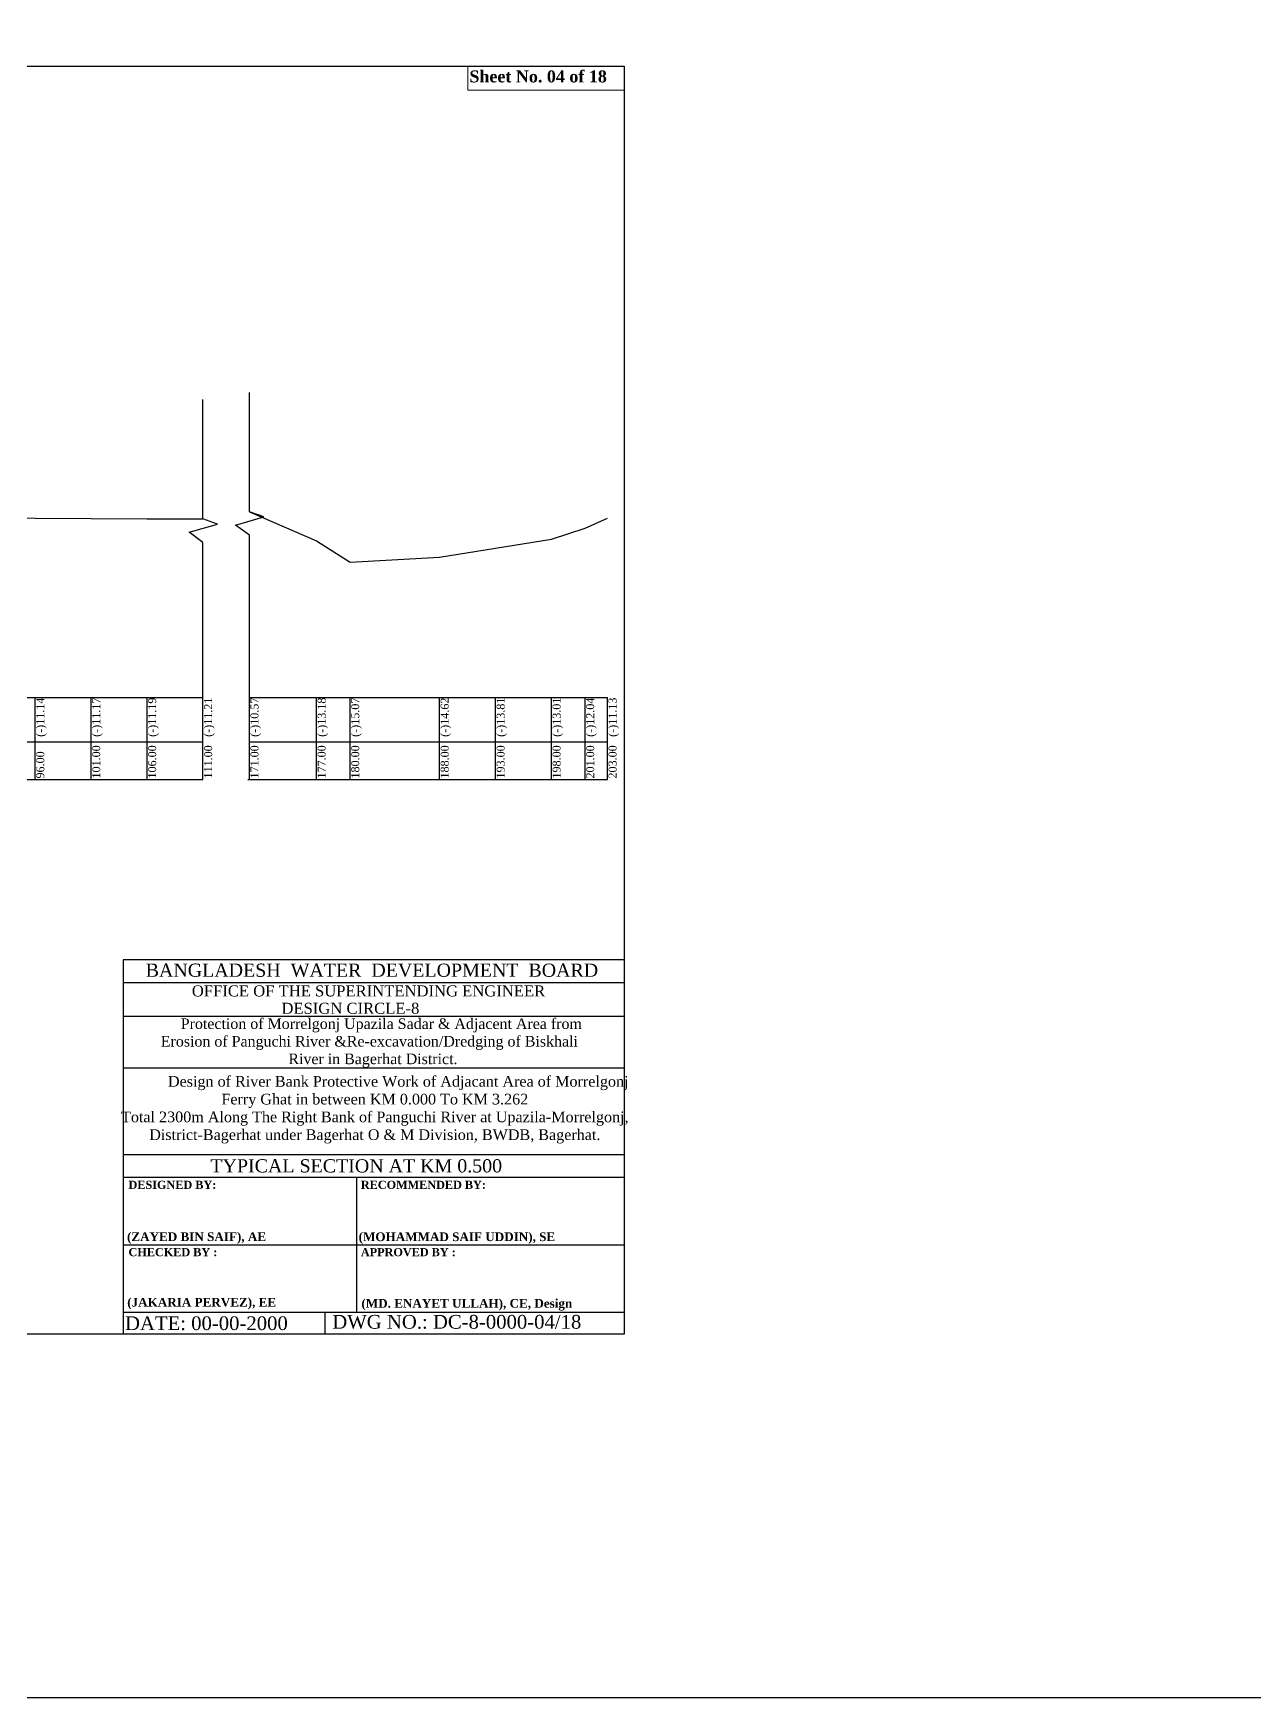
# Model space of a CAD drawing. Header units: metres. Extents: x -2434 to 11656, y -15288 to 8109.
# Drawn here: x 659.8 to 768.9, y -14191.8 to -14043.1 of the extents above; entities that cross this region are included whole.
import ezdxf
from ezdxf.enums import TextEntityAlignment as Align

# ---------------------------------------------------------------- set-up
doc = ezdxf.new("R2010")
doc.units = ezdxf.units.M
doc.layers.add('LINE', color=7, linetype='Continuous')
doc.styles.add('Kazi_T_H', font='timesbd.ttf')
doc.styles.get("Standard").update_dxf_attribs({"font": 'times.ttf'})

msp = doc.modelspace()

# ---------------------------------------------------------------- linework, layer by layer
at = {"color": 0, "lineweight": -2}
for p, q in [((558.951492, -14102.485487), (674.951492, -14102.485487)), ((659.951492, -14109.813533), (659.951492, -14102.485487)), ((664.951492, -14109.813533), (664.951492, -14102.485487)), ((669.951492, -14109.813533), (669.951492, -14102.485487)), ((674.951492, -14109.813533), (674.951492, -14102.485487)), ((679.092848, -14109.813533), (679.092848, -14102.485487)), ((679.092848, -14102.485487), (711.092848, -14102.485487)), ((685.092848, -14109.813533), (685.092848, -14102.485487)), ((688.092848, -14109.813533), (688.092848, -14102.485487)), ((696.092848, -14109.813533), (696.092848, -14102.485487)), ((701.092848, -14109.813533), (701.092848, -14102.485487)), ((706.092848, -14109.813533), (706.092848, -14102.485487)), ((709.092848, -14109.813533), (709.092848, -14102.485487)), ((711.092848, -14109.813533), (711.092848, -14102.485487)), ((549.403259, -14106.438817), (674.951492, -14106.438817)), ((679.092848, -14106.438817), (711.092848, -14106.438817)), ((549.403259, -14109.813533), (674.951492, -14109.813533)), ((678.954514, -14109.813533), (711.092848, -14109.813533))]:
    msp.add_line(p, q, dxfattribs=at)
at = {"color": 0, "lineweight": -3, "ltscale": 0.5}
msp.add_lwpolyline([(-254.448511, -13898.58967), (3621.057254, -13898.58967), (3621.057254, -14191.821671), (-254.448511, -14191.821671)], close=True, dxfattribs=at)
at = {"color": 0, "linetype": 'Continuous', "lineweight": -3, "ltscale": 0.5}
for points in [[(679.092848, -14106.008748), (679.092848, -14087.980494), (677.855921, -14087.074363), (680.394668, -14086.34953), (679.092848, -14085.883533), (679.092848, -14075.217479)], [(674.951492, -14106.648748), (674.951492, -14088.620494), (673.714565, -14087.714363), (676.253312, -14086.98953), (674.951492, -14086.523533), (674.951492, -14075.857479)], [(655.951492, -14086.413533), (659.951492, -14086.453533), (664.951492, -14086.483533), (669.951492, -14086.503533), (674.951492, -14086.523533)], [(679.092848, -14085.883533), (679.092848, -14085.883533), (685.092848, -14088.493533), (688.092848, -14090.383533), (696.092848, -14089.933533), (701.092848, -14089.123533), (706.092848, -14088.323533), (709.092848, -14087.353533), (711.092848, -14086.443533)]]:
    msp.add_lwpolyline(points, dxfattribs=at)
at = {"layer": 'LINE', "color": 0, "linetype": 'ByBlock', "lineweight": -3, "ltscale": 0.5}
for p, q in [((712.59405, -14125.916696), (667.829841, -14125.916696)), ((667.829841, -14125.916696), (667.829841, -14159.346502)), ((712.59405, -14127.965701), (667.829841, -14127.965701)), ((712.59405, -14130.967411), (667.829841, -14130.967411)), ((712.59405, -14135.593493), (667.829841, -14135.593493)), ((712.59405, -14143.326265), (667.829841, -14143.326265)), ((712.59405, -14145.355369), (667.829841, -14145.355369)), ((688.697638, -14157.386329), (688.697638, -14145.355369)), ((667.829841, -14151.370849), (712.59405, -14151.370849)), ((667.829841, -14157.386329), (712.59405, -14157.386329)), ((685.871355, -14159.346502), (685.871355, -14157.386329))]:
    msp.add_line(p, q, dxfattribs=at)
msp.add_lwpolyline([(548.101022, -14046.075354), (712.59405, -14046.075354), (712.59405, -14159.346502), (548.101022, -14159.346502)], close=True, dxfattribs=at)
at = {"layer": 'LINE', "color": 7, "lineweight": 13, "ltscale": 0.5}
msp.add_lwpolyline([(712.59405, -14046.075354), (698.611471, -14046.075354), (698.611471, -14048.227045), (712.59405, -14048.227045)], close=True, dxfattribs=at)

# ---------------------------------------------------------------- texts
at = {"color": 0, "lineweight": -2, "char_height": 0.715, "width": 2.15, "attachment_point": 1, "rotation": 90}
for s, insert in [('(-)11.14', (660.051492, -14105.992839)), ('(-)11.17', (665.051492, -14105.992839)), ('(-)11.19', (670.051492, -14105.992839)), ('(-)11.21', (675.051492, -14105.992839)), ('(-)10.57', (679.192848, -14105.992839)), ('(-)13.18', (685.192848, -14105.992839)), ('(-)15.07', (688.192848, -14105.992839)), ('(-)14.62', (696.192848, -14105.992839)), ('(-)13.81', (701.192848, -14105.992839)), ('(-)13.01', (706.192848, -14105.992839)), ('(-)12.04', (709.192848, -14105.992839)), ('(-)11.13', (711.192848, -14105.992839)), ('96.00', (660.051492, -14109.713533)), ('101.00', (665.051492, -14109.713533)), ('106.00', (670.051492, -14109.713533)), ('111.00', (675.051492, -14109.713533)), ('171.00', (679.192848, -14109.713533)), ('177.00', (685.192848, -14109.713533)), ('180.00', (688.192848, -14109.713533)), ('188.00', (696.192848, -14109.713533)), ('193.00', (701.192848, -14109.713533)), ('198.00', (706.192848, -14109.713533)), ('201.00', (709.192848, -14109.713533)), ('203.00', (711.192848, -14109.713533))]:
    msp.add_mtext(s, dxfattribs=dict(at, insert=insert))
at = {"layer": 'LINE', "color": 0, "linetype": 'ByBlock', "lineweight": -3, "ltscale": 0.5}
for s, height, p in [('BANGLADESH  WATER  DEVELOPMENT  BOARD', 1.17807442, (690.04617, -14127.422728)), ('OFFICE OF THE SUPERINTENDING ENGINEER', 0.98259004, (689.742871, -14129.176418)), ('DESIGN CIRCLE-8', 0.98259004, (688.122026, -14130.728496))]:
    msp.add_text(s, height=height, dxfattribs=at).set_placement(p, align=Align.CENTER)
at = {"layer": 'LINE', "lineweight": 50, "ltscale": 0.5}
msp.add_text('TYPICAL SECTION AT KM 0.500', height=1.17910805, dxfattribs=at).set_placement((688.645533, -14144.900624), align=Align.CENTER)
at = {"layer": 'LINE', "color": 0, "linetype": 'ByBlock', "lineweight": -3, "ltscale": 0.5, "style": 'Kazi_T_H'}
for s, p in [('DESIGNED BY:', (668.295107, -14146.365969)), ('RECOMMENDED BY:', (689.058567, -14146.365969)), ('CHECKED BY :', (668.295107, -14152.38145)), ('APPROVED BY :', (689.058567, -14152.38145))]:
    msp.add_text(s, height=0.72185765, dxfattribs=at).set_placement(p)
at = {"layer": 'LINE', "lineweight": 50, "ltscale": 0.5, "style": 'Kazi_T_H'}
for s, p in [('(ZAYED BIN SAIF), AE', (668.162057, -14151.029809)), ('(MOHAMMAD SAIF UDDIN), SE ', (688.85757, -14151.034076)), ('(JAKARIA PERVEZ), EE', (668.180254, -14156.884185)), ('(MD. ENAYET ULLAH), CE, Design ', (689.110107, -14156.980766))]:
    msp.add_text(s, height=0.77526226, dxfattribs=at).set_placement(p)
at = {"layer": 'LINE', "color": 0, "linetype": 'ByBlock', "lineweight": -3, "ltscale": 0.5}
for s, p in [('DATE: 00-00-2000', (667.985588, -14158.982556)), ('DWG NO.: DC-8-0000-04/18', (686.503076, -14158.856459))]:
    msp.add_text(s, height=1.22510785, dxfattribs=at).set_placement(p)
at = {"layer": 'LINE', "color": 7, "lineweight": 13, "ltscale": 0.5, "insert": (698.75889, -14046.463905), "char_height": 1.06427225, "width": 14.726045, "attachment_point": 1}
msp.add_mtext('{\\fTimes New Roman|b1|i0|c0|p18;Sheet No. 04 of 18}', dxfattribs=at)
at = {"layer": 'LINE', "color": 0, "linetype": 'ByBlock', "lineweight": -3, "ltscale": 0.5}
for s, insert, char_height, width, attachment_point in [('                  {\\C7;Protection of Morrelgonj Upazila Sadar & Adjacent Area from \\P             Erosion of Panguchi River &Re-excavation/Dredging of Biskhali\\P                                             River in Bagerhat District.}', (666.552223, -14131.13966), 0.94328644, 48.51667599, 1), ('         {\\H0.7741X;Design of River Bank Protective Work of Adjacant Area of Morrelgonj \\PFerry Ghat in between KM 0.000 To KM 3.262 \\PTotal 2300m Along The Right Bank of Panguchi River at Upazila-Morrelgonj, \\PDistrict-Bagerhat under Bagerhat O & M Division, BWDB, Bagerhat.}', (690.306078, -14136.286466), 1.23058513, 55.92497374, 2)]:
    msp.add_mtext(s, dxfattribs=dict(at, insert=insert, char_height=char_height, width=width, attachment_point=attachment_point))

doc.saveas('drawing.dxf')
